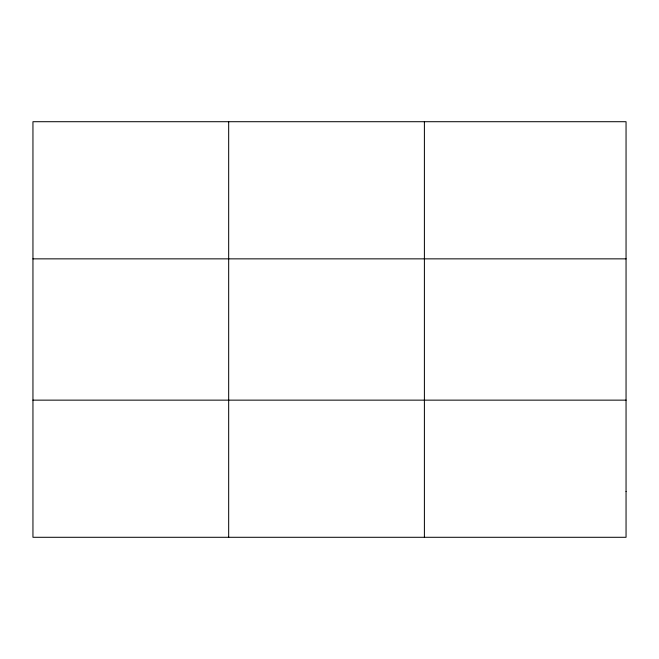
<?xml version="1.0" encoding="UTF-8"?>
<svg xmlns="http://www.w3.org/2000/svg" width="659" height="659" viewBox="0 0 659 659"><rect width="100%" height="100%" fill="white"/><g stroke="black" fill="none" stroke-linecap="round" stroke-linejoin="round"><path stroke-width="0.99" d="M228.673 537.291L228.673 121.709M424.396 537.291L424.396 121.709M32.95 258.855L626.05 258.855M32.95 400.145L626.05 400.145M626.05 491.573L626.05 537.291L32.95 537.291L32.95 121.709L626.05 121.709L626.05 491.573"/></g></svg>
